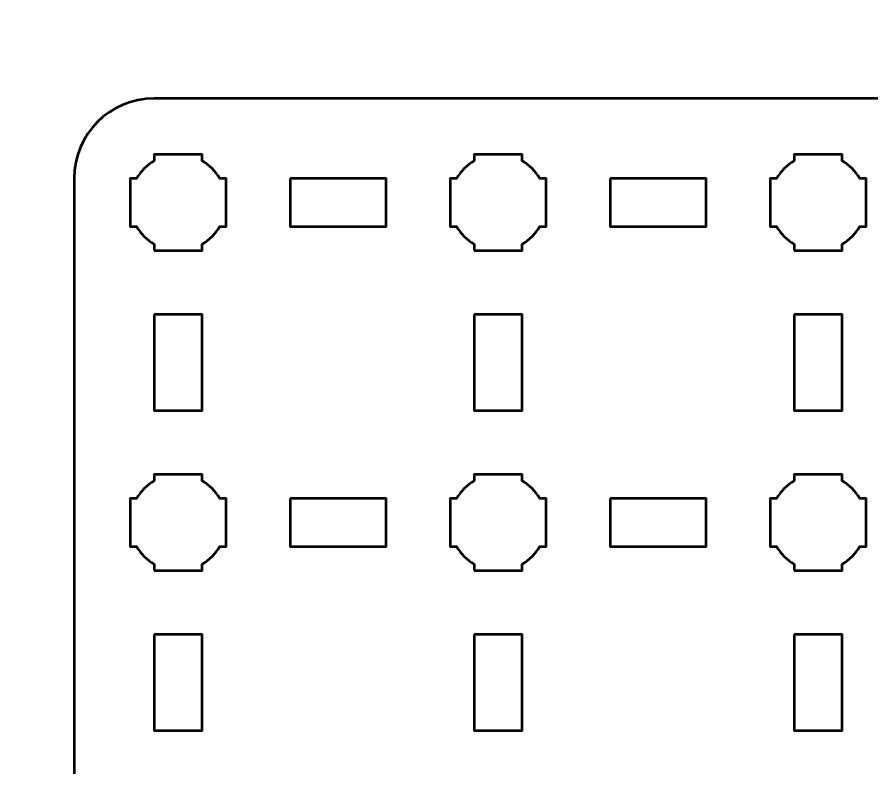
# Model space of a CAD drawing. Header units: centimetres. Extents: x -21 to 0, y -29.7 to 0.
# Drawn here: x -10.5 to -5.16, y -25.01 to -20.32 of the extents above; entities that cross this region are included whole.
import ezdxf

# ---------------------------------------------------------------- set-up
doc = ezdxf.new("R2010")
doc.units = ezdxf.units.CM
doc.header["$MEASUREMENT"] = 0
doc.layers.add('Layer 1', color=7, linetype='Continuous')

msp = doc.modelspace()

# ---------------------------------------------------------------- linework, layer by layer
at = {"layer": 'Layer 1', "color": 1, "lineweight": 53}
msp.add_open_spline([(-21.00003, -29.19995), (-21.00003, -29.19995), (-21.00003, -1.69992), (-21.00003, -1.69992), (-21.00003, -1.69992), (-21.00003, -1.61709), (-20.93286, -1.54992), (-20.85003, -1.54992), (-20.85003, -1.54992), (-20.7672, -1.54992), (-20.70003, -1.48275), (-20.70003, -1.39992), (-20.70003, -1.39992), (-20.70003, -1.31709), (-20.7672, -1.24992), (-20.85003, -1.24992), (-20.85003, -1.24992), (-20.93286, -1.24992), (-21.00003, -1.18275), (-21.00003, -1.09992), (-21.00003, -1.09992), (-21.00003, -1.09992), (-21.00003, -0.49992), (-21.00003, -0.49992), (-21.00003, -0.49992), (-21.00003, -0.22295), (-20.77694, 0.00004), (-20.49994, 0.00004), (-20.49994, 0.00004), (-20.49994, 0.00004), (-0.50008, 0.00004), (-0.50008, 0.00004), (-0.50008, 0.00004), (-0.22294, 0.00004), (0.00002, -0.22295), (0.00002, -0.49992), (0.00002, -0.49992), (0.00002, -0.49992), (0.00002, -29.19995), (0.00002, -29.19995), (0.00002, -29.19995), (0.00002, -29.47695), (-0.22294, -29.70004), (-0.50008, -29.70004), (-0.50008, -29.70004), (-0.50008, -29.70004), (-20.49994, -29.70004), (-20.49994, -29.70004), (-20.49994, -29.70004), (-20.77694, -29.70004), (-21.00003, -29.47695), (-21.00003, -29.19995)], degree=3, knots=[0, 0, 0, 0, 0.0769231, 0.0769231, 0.0769231, 0.0769231, 0.1538462, 0.1538462, 0.1538462, 0.1538462, 0.2307692, 0.2307692, 0.2307692, 0.2307692, 0.3076923, 0.3076923, 0.3076923, 0.3076923, 0.3846154, 0.3846154, 0.3846154, 0.3846154, 0.4615385, 0.4615385, 0.4615385, 0.4615385, 0.5384615, 0.5384615, 0.5384615, 0.5384615, 0.6153846, 0.6153846, 0.6153846, 0.6153846, 0.6923077, 0.6923077, 0.6923077, 0.6923077, 0.7692308, 0.7692308, 0.7692308, 0.7692308, 0.8461538, 0.8461538, 0.8461538, 0.8461538, 0.9230769, 0.9230769, 0.9230769, 0.9230769, 1, 1, 1, 1], dxfattribs=at)
at = {"layer": 'Layer 1', "color": 3, "lineweight": 53}
msp.add_open_spline([(-9.64358, -20.8244), (-9.64358, -20.8244), (-1.34368, -20.8244), (-1.34368, -20.8244), (-1.34368, -20.8244), (-1.06668, -20.8244), (-0.84358, -21.04749), (-0.84358, -21.32449), (-0.84358, -21.32449), (-0.84358, -21.32449), (-0.84358, -27.62446), (-0.84358, -27.62446), (-0.84358, -27.62446), (-0.84358, -27.90143), (-1.06668, -28.12442), (-1.34368, -28.12442), (-1.34368, -28.12442), (-1.34368, -28.12442), (-9.64358, -28.12442), (-9.64358, -28.12442), (-9.64358, -28.12442), (-9.92058, -28.12442), (-10.14368, -27.90143), (-10.14368, -27.62446), (-10.14368, -27.62446), (-10.14368, -27.62446), (-10.14368, -21.32449), (-10.14368, -21.32449), (-10.14368, -21.32449), (-10.14368, -21.04749), (-9.92058, -20.8244), (-9.64358, -20.8244)], degree=3, knots=[0, 0, 0, 0, 0.125, 0.125, 0.125, 0.125, 0.25, 0.25, 0.25, 0.25, 0.375, 0.375, 0.375, 0.375, 0.5, 0.5, 0.5, 0.5, 0.625, 0.625, 0.625, 0.625, 0.75, 0.75, 0.75, 0.75, 0.875, 0.875, 0.875, 0.875, 1, 1, 1, 1], dxfattribs=at)
at = {"layer": 'Layer 1', "lineweight": 53}
for points, knots in [([(-9.64358, -21.77443), (-9.64358, -21.77443), (-9.64358, -21.73432), (-9.64358, -21.73432), (-9.64358, -21.73432), (-9.68919, -21.708), (-9.72712, -21.66997), (-9.75344, -21.6245), (-9.75344, -21.6245), (-9.75344, -21.6245), (-9.79365, -21.6245), (-9.79365, -21.6245), (-9.79365, -21.6245), (-9.79365, -21.6245), (-9.79365, -21.47443), (-9.79365, -21.47443), (-9.79365, -21.47443), (-9.79365, -21.47443), (-9.79365, -21.32449), (-9.79365, -21.32449), (-9.79365, -21.32449), (-9.79365, -21.32449), (-9.75344, -21.32449), (-9.75344, -21.32449), (-9.75344, -21.32449), (-9.72712, -21.27888), (-9.68919, -21.24096), (-9.64358, -21.21464), (-9.64358, -21.21464), (-9.64358, -21.21464), (-9.64358, -21.17442), (-9.64358, -21.17442), (-9.64358, -21.17442), (-9.64358, -21.17442), (-9.49365, -21.17442), (-9.49365, -21.17442), (-9.49365, -21.17442), (-9.49365, -21.17442), (-9.34358, -21.17442), (-9.34358, -21.17442), (-9.34358, -21.17442), (-9.34358, -21.17442), (-9.34358, -21.21464), (-9.34358, -21.21464), (-9.34358, -21.21464), (-9.29811, -21.24096), (-9.26008, -21.27888), (-9.23376, -21.32449), (-9.23376, -21.32449), (-9.23376, -21.32449), (-9.19365, -21.32449), (-9.19365, -21.32449), (-9.19365, -21.32449), (-9.19365, -21.32449), (-9.19365, -21.47443), (-9.19365, -21.47443), (-9.19365, -21.47443), (-9.19365, -21.47443), (-9.19365, -21.6245), (-9.19365, -21.6245), (-9.19365, -21.6245), (-9.19365, -21.6245), (-9.23376, -21.6245), (-9.23376, -21.6245), (-9.23376, -21.6245), (-9.26008, -21.66997), (-9.29811, -21.708), (-9.34358, -21.73432), (-9.34358, -21.73432), (-9.34358, -21.73432), (-9.34358, -21.77443), (-9.34358, -21.77443), (-9.34358, -21.77443), (-9.34358, -21.77443), (-9.49365, -21.77443), (-9.49365, -21.77443), (-9.49365, -21.77443), (-9.49365, -21.77443), (-9.64358, -21.77443), (-9.64358, -21.77443)], [0, 0, 0, 0, 0.05, 0.05, 0.05, 0.05, 0.1, 0.1, 0.1, 0.1, 0.15, 0.15, 0.15, 0.15, 0.2, 0.2, 0.2, 0.2, 0.25, 0.25, 0.25, 0.25, 0.3, 0.3, 0.3, 0.3, 0.35, 0.35, 0.35, 0.35, 0.4, 0.4, 0.4, 0.4, 0.45, 0.45, 0.45, 0.45, 0.5, 0.5, 0.5, 0.5, 0.55, 0.55, 0.55, 0.55, 0.6, 0.6, 0.6, 0.6, 0.65, 0.65, 0.65, 0.65, 0.7, 0.7, 0.7, 0.7, 0.75, 0.75, 0.75, 0.75, 0.8, 0.8, 0.8, 0.8, 0.85, 0.85, 0.85, 0.85, 0.9, 0.9, 0.9, 0.9, 0.95, 0.95, 0.95, 0.95, 1, 1, 1, 1]), ([(-7.64365, -21.77443), (-7.64365, -21.77443), (-7.64365, -21.73432), (-7.64365, -21.73432), (-7.64365, -21.73432), (-7.68912, -21.708), (-7.72715, -21.66997), (-7.75347, -21.6245), (-7.75347, -21.6245), (-7.75347, -21.6245), (-7.79358, -21.6245), (-7.79358, -21.6245), (-7.79358, -21.6245), (-7.79358, -21.6245), (-7.79358, -21.47443), (-7.79358, -21.47443), (-7.79358, -21.47443), (-7.79358, -21.47443), (-7.79358, -21.32449), (-7.79358, -21.32449), (-7.79358, -21.32449), (-7.79358, -21.32449), (-7.75347, -21.32449), (-7.75347, -21.32449), (-7.75347, -21.32449), (-7.72715, -21.27888), (-7.68912, -21.24096), (-7.64365, -21.21464), (-7.64365, -21.21464), (-7.64365, -21.21464), (-7.64365, -21.17442), (-7.64365, -21.17442), (-7.64365, -21.17442), (-7.64365, -21.17442), (-7.49358, -21.17442), (-7.49358, -21.17442), (-7.49358, -21.17442), (-7.49358, -21.17442), (-7.34365, -21.17442), (-7.34365, -21.17442), (-7.34365, -21.17442), (-7.34365, -21.17442), (-7.34365, -21.21464), (-7.34365, -21.21464), (-7.34365, -21.21464), (-7.29817, -21.24096), (-7.26014, -21.27888), (-7.23383, -21.32449), (-7.23383, -21.32449), (-7.23383, -21.32449), (-7.19357, -21.32449), (-7.19357, -21.32449), (-7.19357, -21.32449), (-7.19357, -21.32449), (-7.19357, -21.47443), (-7.19357, -21.47443), (-7.19357, -21.47443), (-7.19357, -21.47443), (-7.19357, -21.6245), (-7.19357, -21.6245), (-7.19357, -21.6245), (-7.19357, -21.6245), (-7.23383, -21.6245), (-7.23383, -21.6245), (-7.23383, -21.6245), (-7.26014, -21.66997), (-7.29817, -21.708), (-7.34365, -21.73432), (-7.34365, -21.73432), (-7.34365, -21.73432), (-7.34365, -21.77443), (-7.34365, -21.77443), (-7.34365, -21.77443), (-7.34365, -21.77443), (-7.49358, -21.77443), (-7.49358, -21.77443), (-7.49358, -21.77443), (-7.49358, -21.77443), (-7.64365, -21.77443), (-7.64365, -21.77443)], [0, 0, 0, 0, 0.05, 0.05, 0.05, 0.05, 0.1, 0.1, 0.1, 0.1, 0.15, 0.15, 0.15, 0.15, 0.2, 0.2, 0.2, 0.2, 0.25, 0.25, 0.25, 0.25, 0.3, 0.3, 0.3, 0.3, 0.35, 0.35, 0.35, 0.35, 0.4, 0.4, 0.4, 0.4, 0.45, 0.45, 0.45, 0.45, 0.5, 0.5, 0.5, 0.5, 0.55, 0.55, 0.55, 0.55, 0.6, 0.6, 0.6, 0.6, 0.65, 0.65, 0.65, 0.65, 0.7, 0.7, 0.7, 0.7, 0.75, 0.75, 0.75, 0.75, 0.8, 0.8, 0.8, 0.8, 0.85, 0.85, 0.85, 0.85, 0.9, 0.9, 0.9, 0.9, 0.95, 0.95, 0.95, 0.95, 1, 1, 1, 1]), ([(-5.64373, -21.77443), (-5.64373, -21.77443), (-5.64373, -21.73432), (-5.64373, -21.73432), (-5.64373, -21.73432), (-5.6892, -21.708), (-5.72709, -21.66997), (-5.75355, -21.6245), (-5.75355, -21.6245), (-5.75355, -21.6245), (-5.79366, -21.6245), (-5.79366, -21.6245), (-5.79366, -21.6245), (-5.79366, -21.6245), (-5.79366, -21.47443), (-5.79366, -21.47443), (-5.79366, -21.47443), (-5.79366, -21.47443), (-5.79366, -21.32449), (-5.79366, -21.32449), (-5.79366, -21.32449), (-5.79366, -21.32449), (-5.75355, -21.32449), (-5.75355, -21.32449), (-5.75355, -21.32449), (-5.72709, -21.27888), (-5.6892, -21.24096), (-5.64373, -21.21464), (-5.64373, -21.21464), (-5.64373, -21.21464), (-5.64373, -21.17442), (-5.64373, -21.17442), (-5.64373, -21.17442), (-5.64373, -21.17442), (-5.49365, -21.17442), (-5.49365, -21.17442), (-5.49365, -21.17442), (-5.49365, -21.17442), (-5.34372, -21.17442), (-5.34372, -21.17442), (-5.34372, -21.17442), (-5.34372, -21.17442), (-5.34372, -21.21464), (-5.34372, -21.21464), (-5.34372, -21.21464), (-5.29811, -21.24096), (-5.26019, -21.27888), (-5.23387, -21.32449), (-5.23387, -21.32449), (-5.23387, -21.32449), (-5.19365, -21.32449), (-5.19365, -21.32449), (-5.19365, -21.32449), (-5.19365, -21.32449), (-5.19365, -21.47443), (-5.19365, -21.47443), (-5.19365, -21.47443), (-5.19365, -21.47443), (-5.19365, -21.6245), (-5.19365, -21.6245), (-5.19365, -21.6245), (-5.19365, -21.6245), (-5.23387, -21.6245), (-5.23387, -21.6245), (-5.23387, -21.6245), (-5.26019, -21.66997), (-5.29811, -21.708), (-5.34372, -21.73432), (-5.34372, -21.73432), (-5.34372, -21.73432), (-5.34372, -21.77443), (-5.34372, -21.77443), (-5.34372, -21.77443), (-5.34372, -21.77443), (-5.49365, -21.77443), (-5.49365, -21.77443), (-5.49365, -21.77443), (-5.49365, -21.77443), (-5.64373, -21.77443), (-5.64373, -21.77443)], [0, 0, 0, 0, 0.05, 0.05, 0.05, 0.05, 0.1, 0.1, 0.1, 0.1, 0.15, 0.15, 0.15, 0.15, 0.2, 0.2, 0.2, 0.2, 0.25, 0.25, 0.25, 0.25, 0.3, 0.3, 0.3, 0.3, 0.35, 0.35, 0.35, 0.35, 0.4, 0.4, 0.4, 0.4, 0.45, 0.45, 0.45, 0.45, 0.5, 0.5, 0.5, 0.5, 0.55, 0.55, 0.55, 0.55, 0.6, 0.6, 0.6, 0.6, 0.65, 0.65, 0.65, 0.65, 0.7, 0.7, 0.7, 0.7, 0.75, 0.75, 0.75, 0.75, 0.8, 0.8, 0.8, 0.8, 0.85, 0.85, 0.85, 0.85, 0.9, 0.9, 0.9, 0.9, 0.95, 0.95, 0.95, 0.95, 1, 1, 1, 1]), ([(-8.79363, -21.32449), (-8.79363, -21.32449), (-8.19363, -21.32449), (-8.19363, -21.32449), (-8.19363, -21.32449), (-8.19363, -21.32449), (-8.19363, -21.6245), (-8.19363, -21.6245), (-8.19363, -21.6245), (-8.19363, -21.6245), (-8.79363, -21.6245), (-8.79363, -21.6245), (-8.79363, -21.6245), (-8.79363, -21.6245), (-8.79363, -21.32449), (-8.79363, -21.32449)], [0, 0, 0, 0, 0.25, 0.25, 0.25, 0.25, 0.5, 0.5, 0.5, 0.5, 0.75, 0.75, 0.75, 0.75, 1, 1, 1, 1]), ([(-6.79367, -21.32449), (-6.79367, -21.32449), (-6.19367, -21.32449), (-6.19367, -21.32449), (-6.19367, -21.32449), (-6.19367, -21.32449), (-6.19367, -21.6245), (-6.19367, -21.6245), (-6.19367, -21.6245), (-6.19367, -21.6245), (-6.79367, -21.6245), (-6.79367, -21.6245), (-6.79367, -21.6245), (-6.79367, -21.6245), (-6.79367, -21.32449), (-6.79367, -21.32449)], [0, 0, 0, 0, 0.25, 0.25, 0.25, 0.25, 0.5, 0.5, 0.5, 0.5, 0.75, 0.75, 0.75, 0.75, 1, 1, 1, 1]), ([(-9.64358, -22.17444), (-9.64358, -22.17444), (-9.34358, -22.17444), (-9.34358, -22.17444), (-9.34358, -22.17444), (-9.34358, -22.17444), (-9.34358, -22.77445), (-9.34358, -22.77445), (-9.34358, -22.77445), (-9.34358, -22.77445), (-9.64358, -22.77445), (-9.64358, -22.77445), (-9.64358, -22.77445), (-9.64358, -22.77445), (-9.64358, -22.17444), (-9.64358, -22.17444)], [0, 0, 0, 0, 0.25, 0.25, 0.25, 0.25, 0.5, 0.5, 0.5, 0.5, 0.75, 0.75, 0.75, 0.75, 1, 1, 1, 1]), ([(-7.64365, -22.17444), (-7.64365, -22.17444), (-7.34365, -22.17444), (-7.34365, -22.17444), (-7.34365, -22.17444), (-7.34365, -22.17444), (-7.34365, -22.77445), (-7.34365, -22.77445), (-7.34365, -22.77445), (-7.34365, -22.77445), (-7.64365, -22.77445), (-7.64365, -22.77445), (-7.64365, -22.77445), (-7.64365, -22.77445), (-7.64365, -22.17444), (-7.64365, -22.17444)], [0, 0, 0, 0, 0.25, 0.25, 0.25, 0.25, 0.5, 0.5, 0.5, 0.5, 0.75, 0.75, 0.75, 0.75, 1, 1, 1, 1]), ([(-5.64373, -22.17444), (-5.64373, -22.17444), (-5.34372, -22.17444), (-5.34372, -22.17444), (-5.34372, -22.17444), (-5.34372, -22.17444), (-5.34372, -22.77445), (-5.34372, -22.77445), (-5.34372, -22.77445), (-5.34372, -22.77445), (-5.64373, -22.77445), (-5.64373, -22.77445), (-5.64373, -22.77445), (-5.64373, -22.77445), (-5.64373, -22.17444), (-5.64373, -22.17444)], [0, 0, 0, 0, 0.25, 0.25, 0.25, 0.25, 0.5, 0.5, 0.5, 0.5, 0.75, 0.75, 0.75, 0.75, 1, 1, 1, 1]), ([(-9.64358, -23.7745), (-9.64358, -23.7745), (-9.64358, -23.73425), (-9.64358, -23.73425), (-9.64358, -23.73425), (-9.68919, -23.70793), (-9.72712, -23.6699), (-9.75344, -23.62443), (-9.75344, -23.62443), (-9.75344, -23.62443), (-9.79365, -23.62443), (-9.79365, -23.62443), (-9.79365, -23.62443), (-9.79365, -23.62443), (-9.79365, -23.4745), (-9.79365, -23.4745), (-9.79365, -23.4745), (-9.79365, -23.4745), (-9.79365, -23.32443), (-9.79365, -23.32443), (-9.79365, -23.32443), (-9.79365, -23.32443), (-9.75344, -23.32443), (-9.75344, -23.32443), (-9.75344, -23.32443), (-9.72712, -23.27895), (-9.68919, -23.24092), (-9.64358, -23.21461), (-9.64358, -23.21461), (-9.64358, -23.21461), (-9.64358, -23.1745), (-9.64358, -23.1745), (-9.64358, -23.1745), (-9.64358, -23.1745), (-9.49365, -23.1745), (-9.49365, -23.1745), (-9.49365, -23.1745), (-9.49365, -23.1745), (-9.34358, -23.1745), (-9.34358, -23.1745), (-9.34358, -23.1745), (-9.34358, -23.1745), (-9.34358, -23.21461), (-9.34358, -23.21461), (-9.34358, -23.21461), (-9.29811, -23.24092), (-9.26008, -23.27895), (-9.23376, -23.32443), (-9.23376, -23.32443), (-9.23376, -23.32443), (-9.19365, -23.32443), (-9.19365, -23.32443), (-9.19365, -23.32443), (-9.19365, -23.32443), (-9.19365, -23.4745), (-9.19365, -23.4745), (-9.19365, -23.4745), (-9.19365, -23.4745), (-9.19365, -23.62443), (-9.19365, -23.62443), (-9.19365, -23.62443), (-9.19365, -23.62443), (-9.23376, -23.62443), (-9.23376, -23.62443), (-9.23376, -23.62443), (-9.26008, -23.6699), (-9.29811, -23.70793), (-9.34358, -23.73425), (-9.34358, -23.73425), (-9.34358, -23.73425), (-9.34358, -23.7745), (-9.34358, -23.7745), (-9.34358, -23.7745), (-9.34358, -23.7745), (-9.49365, -23.7745), (-9.49365, -23.7745), (-9.49365, -23.7745), (-9.49365, -23.7745), (-9.64358, -23.7745), (-9.64358, -23.7745)], [0, 0, 0, 0, 0.05, 0.05, 0.05, 0.05, 0.1, 0.1, 0.1, 0.1, 0.15, 0.15, 0.15, 0.15, 0.2, 0.2, 0.2, 0.2, 0.25, 0.25, 0.25, 0.25, 0.3, 0.3, 0.3, 0.3, 0.35, 0.35, 0.35, 0.35, 0.4, 0.4, 0.4, 0.4, 0.45, 0.45, 0.45, 0.45, 0.5, 0.5, 0.5, 0.5, 0.55, 0.55, 0.55, 0.55, 0.6, 0.6, 0.6, 0.6, 0.65, 0.65, 0.65, 0.65, 0.7, 0.7, 0.7, 0.7, 0.75, 0.75, 0.75, 0.75, 0.8, 0.8, 0.8, 0.8, 0.85, 0.85, 0.85, 0.85, 0.9, 0.9, 0.9, 0.9, 0.95, 0.95, 0.95, 0.95, 1, 1, 1, 1]), ([(-7.64365, -23.7745), (-7.64365, -23.7745), (-7.64365, -23.73425), (-7.64365, -23.73425), (-7.64365, -23.73425), (-7.68912, -23.70793), (-7.72715, -23.6699), (-7.75347, -23.62443), (-7.75347, -23.62443), (-7.75347, -23.62443), (-7.79358, -23.62443), (-7.79358, -23.62443), (-7.79358, -23.62443), (-7.79358, -23.62443), (-7.79358, -23.4745), (-7.79358, -23.4745), (-7.79358, -23.4745), (-7.79358, -23.4745), (-7.79358, -23.32443), (-7.79358, -23.32443), (-7.79358, -23.32443), (-7.79358, -23.32443), (-7.75347, -23.32443), (-7.75347, -23.32443), (-7.75347, -23.32443), (-7.72715, -23.27895), (-7.68912, -23.24092), (-7.64365, -23.21461), (-7.64365, -23.21461), (-7.64365, -23.21461), (-7.64365, -23.1745), (-7.64365, -23.1745), (-7.64365, -23.1745), (-7.64365, -23.1745), (-7.49358, -23.1745), (-7.49358, -23.1745), (-7.49358, -23.1745), (-7.49358, -23.1745), (-7.34365, -23.1745), (-7.34365, -23.1745), (-7.34365, -23.1745), (-7.34365, -23.1745), (-7.34365, -23.21461), (-7.34365, -23.21461), (-7.34365, -23.21461), (-7.29817, -23.24092), (-7.26014, -23.27895), (-7.23383, -23.32443), (-7.23383, -23.32443), (-7.23383, -23.32443), (-7.19357, -23.32443), (-7.19357, -23.32443), (-7.19357, -23.32443), (-7.19357, -23.32443), (-7.19357, -23.4745), (-7.19357, -23.4745), (-7.19357, -23.4745), (-7.19357, -23.4745), (-7.19357, -23.62443), (-7.19357, -23.62443), (-7.19357, -23.62443), (-7.19357, -23.62443), (-7.23383, -23.62443), (-7.23383, -23.62443), (-7.23383, -23.62443), (-7.26014, -23.6699), (-7.29817, -23.70793), (-7.34365, -23.73425), (-7.34365, -23.73425), (-7.34365, -23.73425), (-7.34365, -23.7745), (-7.34365, -23.7745), (-7.34365, -23.7745), (-7.34365, -23.7745), (-7.49358, -23.7745), (-7.49358, -23.7745), (-7.49358, -23.7745), (-7.49358, -23.7745), (-7.64365, -23.7745), (-7.64365, -23.7745)], [0, 0, 0, 0, 0.05, 0.05, 0.05, 0.05, 0.1, 0.1, 0.1, 0.1, 0.15, 0.15, 0.15, 0.15, 0.2, 0.2, 0.2, 0.2, 0.25, 0.25, 0.25, 0.25, 0.3, 0.3, 0.3, 0.3, 0.35, 0.35, 0.35, 0.35, 0.4, 0.4, 0.4, 0.4, 0.45, 0.45, 0.45, 0.45, 0.5, 0.5, 0.5, 0.5, 0.55, 0.55, 0.55, 0.55, 0.6, 0.6, 0.6, 0.6, 0.65, 0.65, 0.65, 0.65, 0.7, 0.7, 0.7, 0.7, 0.75, 0.75, 0.75, 0.75, 0.8, 0.8, 0.8, 0.8, 0.85, 0.85, 0.85, 0.85, 0.9, 0.9, 0.9, 0.9, 0.95, 0.95, 0.95, 0.95, 1, 1, 1, 1]), ([(-5.64373, -23.7745), (-5.64373, -23.7745), (-5.64373, -23.73425), (-5.64373, -23.73425), (-5.64373, -23.73425), (-5.6892, -23.70793), (-5.72709, -23.6699), (-5.75355, -23.62443), (-5.75355, -23.62443), (-5.75355, -23.62443), (-5.79366, -23.62443), (-5.79366, -23.62443), (-5.79366, -23.62443), (-5.79366, -23.62443), (-5.79366, -23.4745), (-5.79366, -23.4745), (-5.79366, -23.4745), (-5.79366, -23.4745), (-5.79366, -23.32443), (-5.79366, -23.32443), (-5.79366, -23.32443), (-5.79366, -23.32443), (-5.75355, -23.32443), (-5.75355, -23.32443), (-5.75355, -23.32443), (-5.72709, -23.27895), (-5.6892, -23.24092), (-5.64373, -23.21461), (-5.64373, -23.21461), (-5.64373, -23.21461), (-5.64373, -23.1745), (-5.64373, -23.1745), (-5.64373, -23.1745), (-5.64373, -23.1745), (-5.49365, -23.1745), (-5.49365, -23.1745), (-5.49365, -23.1745), (-5.49365, -23.1745), (-5.34372, -23.1745), (-5.34372, -23.1745), (-5.34372, -23.1745), (-5.34372, -23.1745), (-5.34372, -23.21461), (-5.34372, -23.21461), (-5.34372, -23.21461), (-5.29811, -23.24092), (-5.26019, -23.27895), (-5.23387, -23.32443), (-5.23387, -23.32443), (-5.23387, -23.32443), (-5.19365, -23.32443), (-5.19365, -23.32443), (-5.19365, -23.32443), (-5.19365, -23.32443), (-5.19365, -23.4745), (-5.19365, -23.4745), (-5.19365, -23.4745), (-5.19365, -23.4745), (-5.19365, -23.62443), (-5.19365, -23.62443), (-5.19365, -23.62443), (-5.19365, -23.62443), (-5.23387, -23.62443), (-5.23387, -23.62443), (-5.23387, -23.62443), (-5.26019, -23.6699), (-5.29811, -23.70793), (-5.34372, -23.73425), (-5.34372, -23.73425), (-5.34372, -23.73425), (-5.34372, -23.7745), (-5.34372, -23.7745), (-5.34372, -23.7745), (-5.34372, -23.7745), (-5.49365, -23.7745), (-5.49365, -23.7745), (-5.49365, -23.7745), (-5.49365, -23.7745), (-5.64373, -23.7745), (-5.64373, -23.7745)], [0, 0, 0, 0, 0.05, 0.05, 0.05, 0.05, 0.1, 0.1, 0.1, 0.1, 0.15, 0.15, 0.15, 0.15, 0.2, 0.2, 0.2, 0.2, 0.25, 0.25, 0.25, 0.25, 0.3, 0.3, 0.3, 0.3, 0.35, 0.35, 0.35, 0.35, 0.4, 0.4, 0.4, 0.4, 0.45, 0.45, 0.45, 0.45, 0.5, 0.5, 0.5, 0.5, 0.55, 0.55, 0.55, 0.55, 0.6, 0.6, 0.6, 0.6, 0.65, 0.65, 0.65, 0.65, 0.7, 0.7, 0.7, 0.7, 0.75, 0.75, 0.75, 0.75, 0.8, 0.8, 0.8, 0.8, 0.85, 0.85, 0.85, 0.85, 0.9, 0.9, 0.9, 0.9, 0.95, 0.95, 0.95, 0.95, 1, 1, 1, 1]), ([(-8.79363, -23.32443), (-8.79363, -23.32443), (-8.19363, -23.32443), (-8.19363, -23.32443), (-8.19363, -23.32443), (-8.19363, -23.32443), (-8.19363, -23.62443), (-8.19363, -23.62443), (-8.19363, -23.62443), (-8.19363, -23.62443), (-8.79363, -23.62443), (-8.79363, -23.62443), (-8.79363, -23.62443), (-8.79363, -23.62443), (-8.79363, -23.32443), (-8.79363, -23.32443)], [0, 0, 0, 0, 0.25, 0.25, 0.25, 0.25, 0.5, 0.5, 0.5, 0.5, 0.75, 0.75, 0.75, 0.75, 1, 1, 1, 1]), ([(-6.79367, -23.32443), (-6.79367, -23.32443), (-6.19367, -23.32443), (-6.19367, -23.32443), (-6.19367, -23.32443), (-6.19367, -23.32443), (-6.19367, -23.62443), (-6.19367, -23.62443), (-6.19367, -23.62443), (-6.19367, -23.62443), (-6.79367, -23.62443), (-6.79367, -23.62443), (-6.79367, -23.62443), (-6.79367, -23.62443), (-6.79367, -23.32443), (-6.79367, -23.32443)], [0, 0, 0, 0, 0.25, 0.25, 0.25, 0.25, 0.5, 0.5, 0.5, 0.5, 0.75, 0.75, 0.75, 0.75, 1, 1, 1, 1]), ([(-9.64358, -24.17441), (-9.64358, -24.17441), (-9.34358, -24.17441), (-9.34358, -24.17441), (-9.34358, -24.17441), (-9.34358, -24.17441), (-9.34358, -24.7744), (-9.34358, -24.7744), (-9.34358, -24.7744), (-9.34358, -24.7744), (-9.64358, -24.7744), (-9.64358, -24.7744), (-9.64358, -24.7744), (-9.64358, -24.7744), (-9.64358, -24.17441), (-9.64358, -24.17441)], [0, 0, 0, 0, 0.25, 0.25, 0.25, 0.25, 0.5, 0.5, 0.5, 0.5, 0.75, 0.75, 0.75, 0.75, 1, 1, 1, 1]), ([(-7.64365, -24.17441), (-7.64365, -24.17441), (-7.34365, -24.17441), (-7.34365, -24.17441), (-7.34365, -24.17441), (-7.34365, -24.17441), (-7.34365, -24.7744), (-7.34365, -24.7744), (-7.34365, -24.7744), (-7.34365, -24.7744), (-7.64365, -24.7744), (-7.64365, -24.7744), (-7.64365, -24.7744), (-7.64365, -24.7744), (-7.64365, -24.17441), (-7.64365, -24.17441)], [0, 0, 0, 0, 0.25, 0.25, 0.25, 0.25, 0.5, 0.5, 0.5, 0.5, 0.75, 0.75, 0.75, 0.75, 1, 1, 1, 1]), ([(-5.64373, -24.17441), (-5.64373, -24.17441), (-5.34372, -24.17441), (-5.34372, -24.17441), (-5.34372, -24.17441), (-5.34372, -24.17441), (-5.34372, -24.7744), (-5.34372, -24.7744), (-5.34372, -24.7744), (-5.34372, -24.7744), (-5.64373, -24.7744), (-5.64373, -24.7744), (-5.64373, -24.7744), (-5.64373, -24.7744), (-5.64373, -24.17441), (-5.64373, -24.17441)], [0, 0, 0, 0, 0.25, 0.25, 0.25, 0.25, 0.5, 0.5, 0.5, 0.5, 0.75, 0.75, 0.75, 0.75, 1, 1, 1, 1])]:
    msp.add_open_spline(points, degree=3, knots=knots, dxfattribs=at)

doc.saveas('drawing.dxf')
